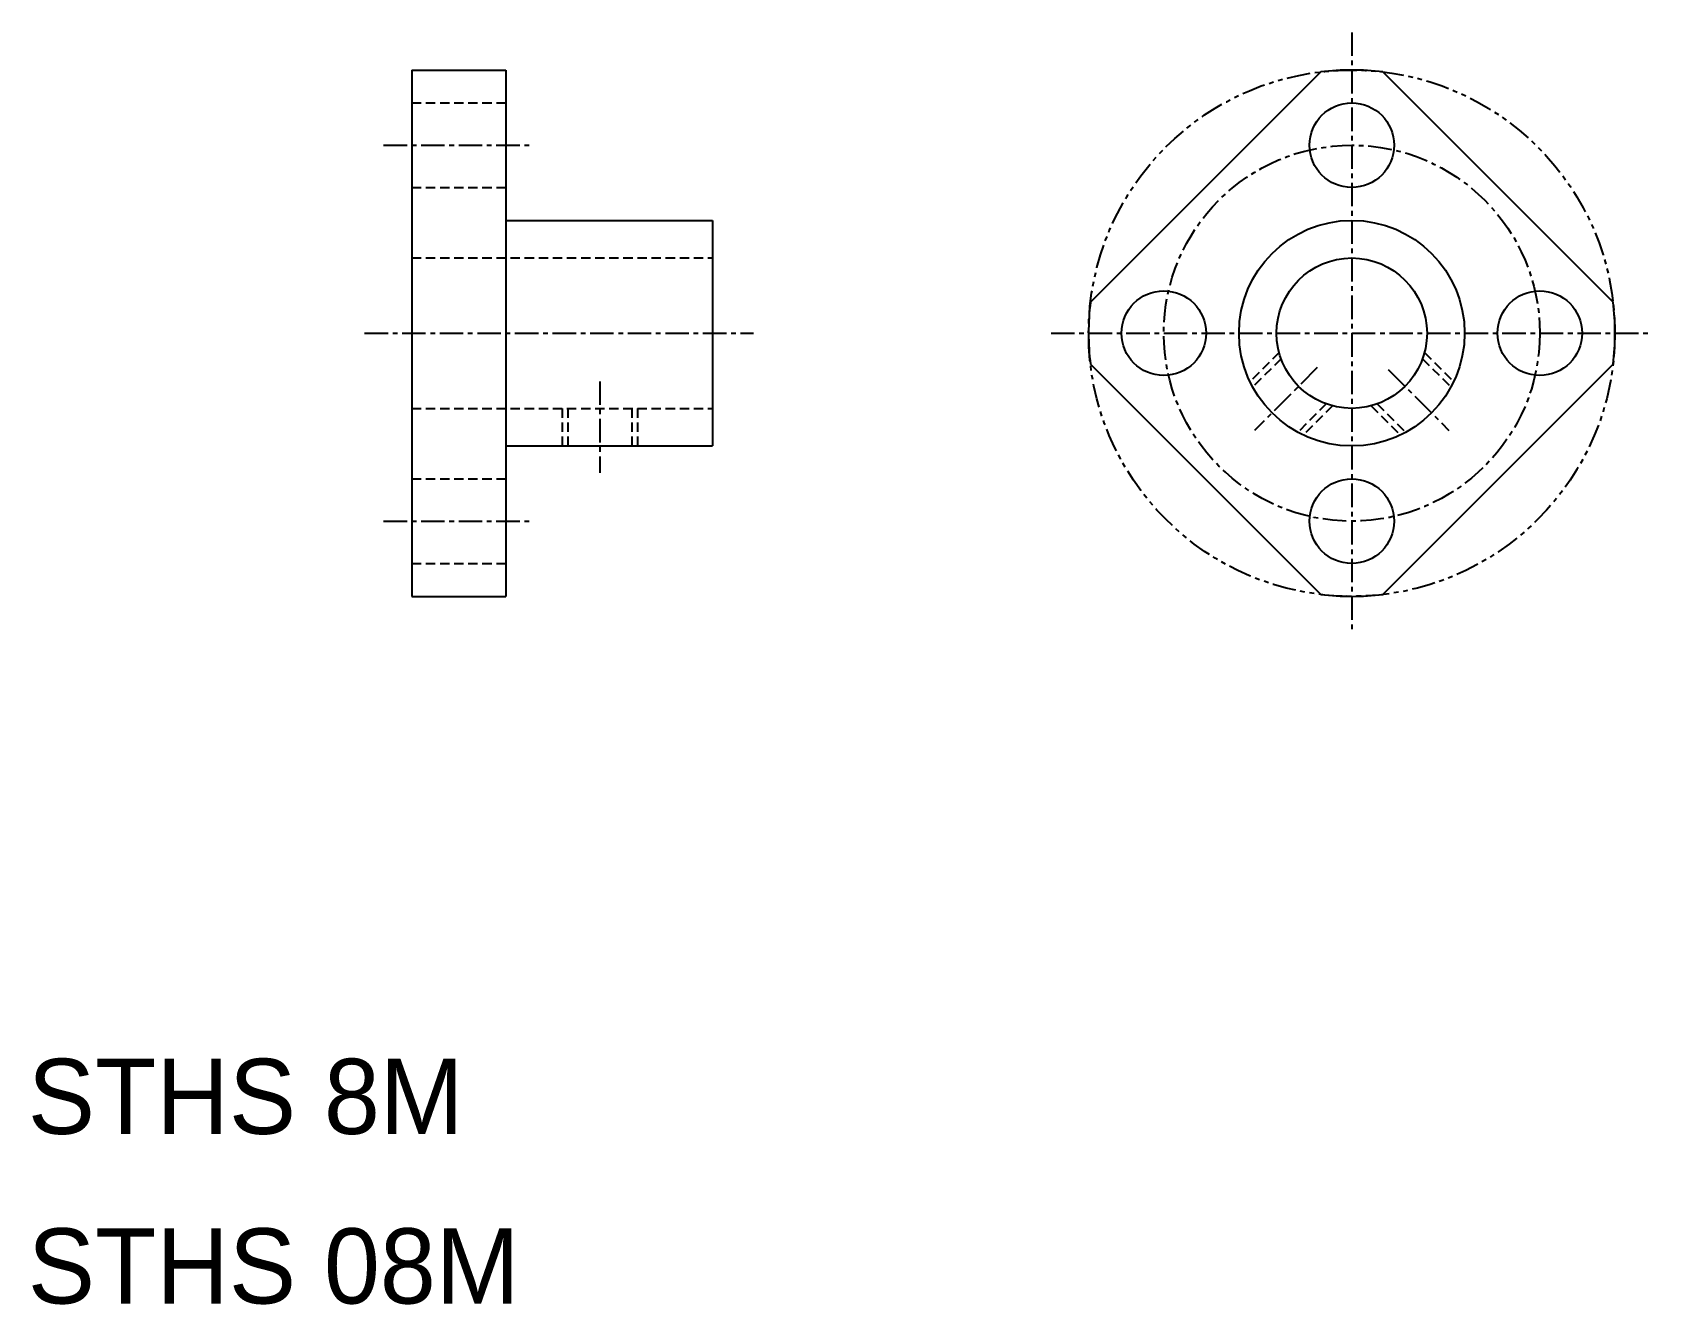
# Model space of a CAD drawing. Extents: x 494.9 to 581.1, y -466.2 to -398.5.
import ezdxf

# ---------------------------------------------------------------- set-up
doc = ezdxf.new("R2010")
doc.units = 0
for name, pattern in [('CENTER', [2, 1.25, -0.25, 0.25, -0.25]), ('DASHED', [0.75, 0.5, -0.25]), ('PHANTOM', [2.5, 1.25, -0.25, 0.25, -0.25, 0.25, -0.25])]:
    doc.linetypes.add(name, pattern=pattern)
doc.layers.get('0').update_dxf_attribs({"linetype": 'CONTINUOUS'})
doc.layers.add('CENTER', color=1, linetype='CENTER')

msp = doc.modelspace()

# ---------------------------------------------------------------- linework, layer by layer
at = {"color": 7, "linetype": 'CONTINUOUS'}
for p, q in [((515.096, -400.532), (515.096, -428.532)), ((515.096, -400.532), (520.096, -400.532)), ((520.096, -400.532), (520.096, -428.532)), ((563.442, -400.63), (551.194, -412.877)), ((566.75, -400.63), (578.998, -412.877)), ((515.096, -407.532), (515.096, -407.532)), ((520.096, -408.532), (531.096, -408.532)), ((531.096, -408.532), (531.096, -420.532)), ((515.096, -414.532), (515.096, -414.532)), ((551.194, -416.186), (563.442, -428.434)), ((578.998, -416.186), (566.75, -428.434)), ((520.096, -420.532), (531.096, -420.532)), ((515.096, -428.532), (520.096, -428.532))]:
    msp.add_line(p, q, dxfattribs=at)
at = {"color": 3, "linetype": 'DASHED'}
for p, q in [((515.096, -402.282), (520.096, -402.282)), ((515.096, -406.782), (520.096, -406.782)), ((515.096, -410.532), (531.096, -410.532)), ((561.232, -415.567), (559.682, -417.118)), ((561.334, -415.89), (559.825, -417.398)), ((568.858, -415.89), (570.367, -417.398)), ((568.96, -415.567), (570.51, -417.118)), ((515.096, -418.532), (531.096, -418.532)), ((523.096, -418.532), (523.096, -420.532)), ((523.396, -418.532), (523.396, -420.532)), ((526.796, -418.532), (526.796, -420.532)), ((527.096, -418.532), (527.096, -420.532)), ((563.738, -418.294), (562.229, -419.803)), ((564.061, -418.395), (562.51, -419.946)), ((566.131, -418.395), (567.682, -419.946)), ((566.454, -418.294), (567.963, -419.803)), ((515.096, -422.282), (520.096, -422.282)), ((515.096, -426.782), (520.096, -426.782))]:
    msp.add_line(p, q, dxfattribs=at)
at = {"color": 3, "linetype": 'PHANTOM'}
msp.add_circle((565.096, -414.532), 14, dxfattribs=at)
at = {"color": 7, "linetype": 'CONTINUOUS'}
for centre, radius in [((565.096, -404.532), 2.25), ((565.096, -414.532), 6), ((565.096, -414.532), 4), ((555.096, -414.532), 2.25), ((575.096, -414.532), 2.25), ((565.096, -424.532), 2.25)]:
    msp.add_circle(centre, radius, dxfattribs=at)
for start, end in [(83.21321, 96.78679), (173.21321, 186.78679), (353.21321, 6.78679), (263.21321, 276.78679)]:
    msp.add_arc((565.096, -414.532), 14, start, end, dxfattribs=at)
at = {"layer": 'CENTER', "color": 1, "linetype": 'CENTER'}
for p, q in [((565.096, -398.532), (565.096, -430.532)), ((513.591, -404.532), (521.526, -404.532)), ((512.582, -414.532), (533.262, -414.532)), ((549.096, -414.532), (581.096, -414.532)), ((525.096, -417.095), (525.096, -421.961)), ((563.262, -416.366), (559.926, -419.702)), ((567.035, -416.471), (570.266, -419.702)), ((513.591, -424.532), (521.526, -424.532))]:
    msp.add_line(p, q, dxfattribs=at)
msp.add_circle((565.096, -414.532), 10, dxfattribs=at)

# ---------------------------------------------------------------- texts
at = {"color": 7, "linetype": 'CONTINUOUS'}
for s, p in [('STHS 8M', (494.671, -457.13)), ('STHS 08M', (494.671, -466.151))]:
    msp.add_text(s, height=4, dxfattribs=at).set_placement(p)

doc.saveas('drawing.dxf')
